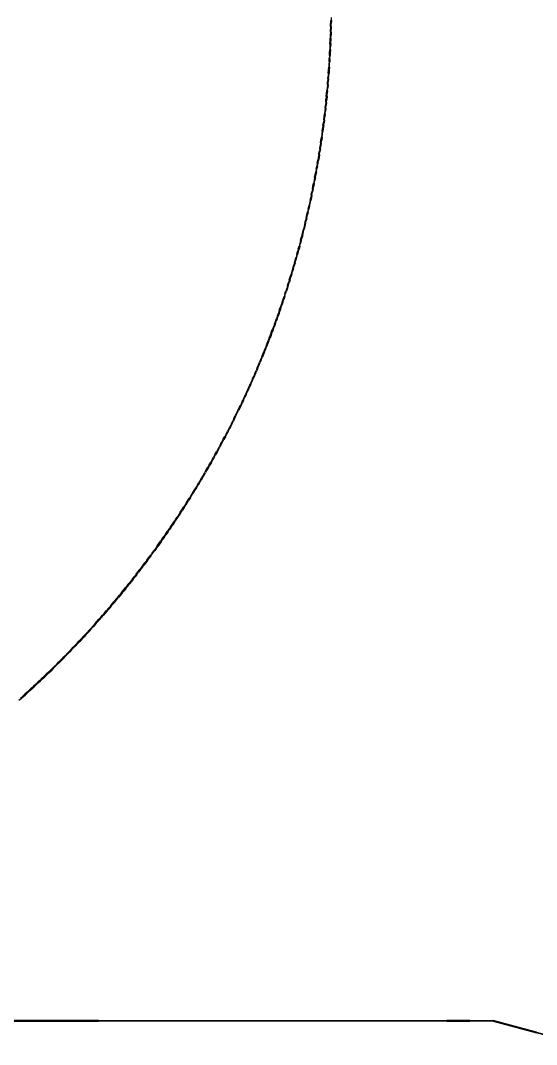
# Model space of a CAD drawing. Header units: metres. Extents: x 0.2 to 42.3, y 0.9 to 39.
# Drawn here: x 32.569 to 33.125, y 22.479 to 23.583 of the extents above; entities that cross this region are included whole.
import ezdxf

# ---------------------------------------------------------------- set-up
doc = ezdxf.new("R2010")
doc.units = ezdxf.units.M
doc.layers.add('BSA_MATERIAL_SECTION', color=7, linetype='Continuous')

msp = doc.modelspace()

# ---------------------------------------------------------------- linework, layer by layer
at = {"layer": 'BSA_MATERIAL_SECTION'}
for p, q in [((32.904, 23.5825), (32.904, 23.5857)), ((32.9031, 23.5762), (32.903, 23.5731)), ((32.9032, 23.5826), (32.9031, 23.5794)), ((32.9031, 23.5762), (32.9031, 23.5794)), ((32.9039, 23.5762), (32.9038, 23.5731)), ((32.904, 23.5825), (32.9039, 23.5794)), ((32.9039, 23.5762), (32.9039, 23.5794)), ((32.9026, 23.5605), (32.9027, 23.5636)), ((32.9028, 23.5668), (32.9027, 23.5636)), ((32.9029, 23.5699), (32.9028, 23.5668)), ((32.9029, 23.5699), (32.903, 23.5731)), ((32.9035, 23.5636), (32.9034, 23.5605)), ((32.9035, 23.5636), (32.9036, 23.5668)), ((32.9037, 23.5699), (32.9036, 23.5668)), ((32.9037, 23.5699), (32.9038, 23.5731)), ((32.9023, 23.5542), (32.9022, 23.551)), ((32.9025, 23.5573), (32.9023, 23.5542)), ((32.9025, 23.5573), (32.9026, 23.5605)), ((32.903, 23.551), (32.9031, 23.5541)), ((32.9033, 23.5573), (32.9031, 23.5541)), ((32.9033, 23.5573), (32.9034, 23.5605)), ((32.9015, 23.5384), (32.9017, 23.5416)), ((32.9019, 23.5447), (32.9017, 23.5416)), ((32.9019, 23.5447), (32.902, 23.5479)), ((32.902, 23.5479), (32.9022, 23.551)), ((32.9025, 23.5415), (32.9023, 23.5384)), ((32.9025, 23.5415), (32.9027, 23.5447)), ((32.9028, 23.5478), (32.9027, 23.5447)), ((32.903, 23.551), (32.9028, 23.5478)), ((32.9009, 23.529), (32.9011, 23.5321)), ((32.9013, 23.5353), (32.9011, 23.5321)), ((32.9015, 23.5384), (32.9013, 23.5353)), ((32.9019, 23.5321), (32.9017, 23.5289)), ((32.9019, 23.5321), (32.9021, 23.5352)), ((32.9021, 23.5352), (32.9023, 23.5384)), ((32.9002, 23.5195), (32.8999, 23.5164)), ((32.9002, 23.5195), (32.9004, 23.5227)), ((32.9007, 23.5258), (32.9004, 23.5227)), ((32.9007, 23.5258), (32.9009, 23.529)), ((32.901, 23.5195), (32.9007, 23.5163)), ((32.901, 23.5195), (32.9012, 23.5226)), ((32.9012, 23.5226), (32.9015, 23.5258)), ((32.9017, 23.5289), (32.9015, 23.5258)), ((32.8994, 23.5101), (32.8991, 23.507)), ((32.8997, 23.5133), (32.8994, 23.5101)), ((32.8997, 23.5133), (32.8999, 23.5164)), ((32.8999, 23.5069), (32.9002, 23.51)), ((32.9005, 23.5132), (32.9002, 23.51)), ((32.9005, 23.5132), (32.9007, 23.5163)), ((32.8979, 23.4944), (32.8982, 23.4976)), ((32.8985, 23.5007), (32.8982, 23.4976)), ((32.8985, 23.5007), (32.8988, 23.5038)), ((32.8987, 23.4943), (32.899, 23.4975)), ((32.8988, 23.5038), (32.8991, 23.507)), ((32.8993, 23.5006), (32.899, 23.4975)), ((32.8993, 23.5006), (32.8996, 23.5038)), ((32.8999, 23.5069), (32.8996, 23.5038)), ((32.8972, 23.4881), (32.8969, 23.485)), ((32.8972, 23.4881), (32.8976, 23.4913)), ((32.8979, 23.4944), (32.8976, 23.4913)), ((32.898, 23.4881), (32.8977, 23.4849)), ((32.898, 23.4881), (32.8984, 23.4912)), ((32.8987, 23.4943), (32.8984, 23.4912)), ((32.8957, 23.4756), (32.8954, 23.4725)), ((32.8957, 23.4756), (32.8961, 23.4787)), ((32.8961, 23.4787), (32.8965, 23.4819)), ((32.8965, 23.4755), (32.8961, 23.4724)), ((32.8969, 23.485), (32.8965, 23.4819)), ((32.8965, 23.4755), (32.8969, 23.4787)), ((32.8973, 23.4818), (32.8969, 23.4787)), ((32.8973, 23.4818), (32.8977, 23.4849)), ((32.8941, 23.4631), (32.8945, 23.4662)), ((32.8949, 23.4694), (32.8945, 23.4662)), ((32.8949, 23.4694), (32.8954, 23.4725)), ((32.8953, 23.4661), (32.8949, 23.463)), ((32.8957, 23.4693), (32.8953, 23.4661)), ((32.8957, 23.4693), (32.8961, 23.4724)), ((32.8923, 23.4506), (32.8928, 23.4537)), ((32.8928, 23.4537), (32.8932, 23.4569)), ((32.8931, 23.4505), (32.8936, 23.4536)), ((32.8937, 23.46), (32.8932, 23.4569)), ((32.894, 23.4567), (32.8936, 23.4536)), ((32.8941, 23.4631), (32.8937, 23.46)), ((32.894, 23.4567), (32.8945, 23.4599)), ((32.8945, 23.4599), (32.8949, 23.463)), ((32.8914, 23.4444), (32.8909, 23.4413)), ((32.8914, 23.4444), (32.8919, 23.4475)), ((32.8922, 23.4443), (32.8917, 23.4411)), ((32.8923, 23.4506), (32.8919, 23.4475)), ((32.8922, 23.4443), (32.8927, 23.4474)), ((32.8931, 23.4505), (32.8927, 23.4474)), ((32.8888, 23.4288), (32.8894, 23.4319)), ((32.8899, 23.435), (32.8894, 23.4319)), ((32.8896, 23.4287), (32.8901, 23.4318)), ((32.8904, 23.4382), (32.8899, 23.435)), ((32.8907, 23.4349), (32.8901, 23.4318)), ((32.8904, 23.4382), (32.8909, 23.4413)), ((32.8912, 23.438), (32.8907, 23.4349)), ((32.8912, 23.438), (32.8917, 23.4411)), ((32.8866, 23.4164), (32.8872, 23.4195)), ((32.8877, 23.4226), (32.8872, 23.4195)), ((32.8877, 23.4226), (32.8883, 23.4257)), ((32.888, 23.4194), (32.8885, 23.4225)), ((32.8888, 23.4288), (32.8883, 23.4257)), ((32.8891, 23.4256), (32.8885, 23.4225)), ((32.8891, 23.4256), (32.8896, 23.4287)), ((32.8854, 23.4102), (32.8848, 23.4071)), ((32.886, 23.4133), (32.8854, 23.4102)), ((32.8856, 23.4069), (32.8862, 23.41)), ((32.886, 23.4133), (32.8866, 23.4164)), ((32.8868, 23.4131), (32.8862, 23.41)), ((32.8868, 23.4131), (32.8874, 23.4163)), ((32.888, 23.4194), (32.8874, 23.4163)), ((32.8824, 23.3947), (32.883, 23.3978)), ((32.8836, 23.4009), (32.883, 23.3978)), ((32.8831, 23.3946), (32.8838, 23.3977)), ((32.8836, 23.4009), (32.8842, 23.404)), ((32.8844, 23.4008), (32.8838, 23.3977)), ((32.8842, 23.404), (32.8848, 23.4071)), ((32.8844, 23.4008), (32.885, 23.4039)), ((32.8856, 23.4069), (32.885, 23.4039)), ((32.881, 23.3886), (32.8804, 23.3855)), ((32.881, 23.3886), (32.8817, 23.3916)), ((32.8812, 23.3853), (32.8818, 23.3884)), ((32.8824, 23.3947), (32.8817, 23.3916)), ((32.8825, 23.3915), (32.8818, 23.3884)), ((32.8831, 23.3946), (32.8825, 23.3915)), ((32.8776, 23.3732), (32.8783, 23.3762)), ((32.879, 23.3793), (32.8783, 23.3762)), ((32.8791, 23.3761), (32.8784, 23.373)), ((32.879, 23.3793), (32.8797, 23.3824)), ((32.8791, 23.3761), (32.8798, 23.3791)), ((32.8804, 23.3855), (32.8797, 23.3824)), ((32.8805, 23.3822), (32.8798, 23.3791)), ((32.8805, 23.3822), (32.8812, 23.3853)), ((32.8754, 23.364), (32.8762, 23.367)), ((32.8769, 23.3701), (32.8762, 23.367)), ((32.8762, 23.3638), (32.877, 23.3668)), ((32.8769, 23.3701), (32.8776, 23.3732)), ((32.8777, 23.3699), (32.877, 23.3668)), ((32.8777, 23.3699), (32.8784, 23.373)), ((32.8724, 23.3517), (32.8732, 23.3548)), ((32.8732, 23.3548), (32.8739, 23.3578)), ((32.8732, 23.3515), (32.874, 23.3546)), ((32.8747, 23.3609), (32.8739, 23.3578)), ((32.874, 23.3546), (32.8747, 23.3576)), ((32.8754, 23.364), (32.8747, 23.3609)), ((32.8755, 23.3607), (32.8747, 23.3576)), ((32.8762, 23.3638), (32.8755, 23.3607)), ((32.87, 23.3426), (32.8692, 23.3395)), ((32.8708, 23.3456), (32.87, 23.3426)), ((32.87, 23.3393), (32.8708, 23.3423)), ((32.8708, 23.3456), (32.8716, 23.3487)), ((32.8716, 23.3454), (32.8708, 23.3423)), ((32.8724, 23.3517), (32.8716, 23.3487)), ((32.8716, 23.3454), (32.8724, 23.3485)), ((32.8732, 23.3515), (32.8724, 23.3485)), ((32.8667, 23.3304), (32.8676, 23.3334)), ((32.8683, 23.3332), (32.8675, 23.3302)), ((32.8684, 23.3365), (32.8676, 23.3334)), ((32.8683, 23.3332), (32.8692, 23.3362)), ((32.8684, 23.3365), (32.8692, 23.3395)), ((32.87, 23.3393), (32.8692, 23.3362)), ((32.8642, 23.3213), (32.8633, 23.3182)), ((32.8649, 23.3211), (32.864, 23.318)), ((32.8642, 23.3213), (32.865, 23.3243)), ((32.8649, 23.3211), (32.8658, 23.3241)), ((32.865, 23.3243), (32.8659, 23.3273)), ((32.8666, 23.3271), (32.8658, 23.3241)), ((32.8667, 23.3304), (32.8659, 23.3273)), ((32.8666, 23.3271), (32.8675, 23.3302)), ((32.8597, 23.3062), (32.8606, 23.3092)), ((32.8615, 23.3122), (32.8606, 23.3092)), ((32.8613, 23.3089), (32.8623, 23.312)), ((32.8624, 23.3152), (32.8615, 23.3122)), ((32.8632, 23.315), (32.8623, 23.312)), ((32.8624, 23.3152), (32.8633, 23.3182)), ((32.8632, 23.315), (32.864, 23.318)), ((32.8569, 23.2971), (32.8578, 23.3001)), ((32.8576, 23.2969), (32.8586, 23.2999)), ((32.8587, 23.3031), (32.8578, 23.3001)), ((32.8595, 23.3029), (32.8586, 23.2999)), ((32.8587, 23.3031), (32.8597, 23.3062)), ((32.8595, 23.3029), (32.8604, 23.3059)), ((32.8613, 23.3089), (32.8604, 23.3059)), ((32.854, 23.2881), (32.853, 23.2851)), ((32.8537, 23.2849), (32.8547, 23.2879)), ((32.854, 23.2881), (32.8549, 23.2911)), ((32.8547, 23.2879), (32.8557, 23.2909)), ((32.8559, 23.2941), (32.8549, 23.2911)), ((32.8567, 23.2939), (32.8557, 23.2909)), ((32.8569, 23.2971), (32.8559, 23.2941)), ((32.8576, 23.2969), (32.8567, 23.2939)), ((32.85, 23.2761), (32.849, 23.2732)), ((32.851, 23.2791), (32.85, 23.2761)), ((32.8517, 23.2789), (32.8507, 23.2759)), ((32.851, 23.2791), (32.852, 23.2821)), ((32.8517, 23.2789), (32.8527, 23.2819)), ((32.852, 23.2821), (32.853, 23.2851)), ((32.8537, 23.2849), (32.8527, 23.2819)), ((32.8458, 23.2642), (32.8469, 23.2672)), ((32.8476, 23.2669), (32.8466, 23.264)), ((32.8479, 23.2702), (32.8469, 23.2672)), ((32.8476, 23.2669), (32.8487, 23.2699)), ((32.8479, 23.2702), (32.849, 23.2732)), ((32.8497, 23.2729), (32.8487, 23.2699)), ((32.8497, 23.2729), (32.8507, 23.2759)), ((32.8426, 23.2553), (32.8415, 23.2524)), ((32.8434, 23.255), (32.8423, 23.2521)), ((32.8426, 23.2553), (32.8437, 23.2583)), ((32.8434, 23.255), (32.8445, 23.258)), ((32.8437, 23.2583), (32.8448, 23.2612)), ((32.8455, 23.261), (32.8445, 23.258)), ((32.8458, 23.2642), (32.8448, 23.2612)), ((32.8455, 23.261), (32.8466, 23.264)), ((32.8371, 23.2405), (32.8382, 23.2435)), ((32.839, 23.2432), (32.8379, 23.2403)), ((32.8393, 23.2464), (32.8382, 23.2435)), ((32.839, 23.2432), (32.8401, 23.2462)), ((32.8393, 23.2464), (32.8404, 23.2494)), ((32.8412, 23.2491), (32.8401, 23.2462)), ((32.8415, 23.2524), (32.8404, 23.2494)), ((32.8412, 23.2491), (32.8423, 23.2521)), ((32.8337, 23.2317), (32.8348, 23.2347)), ((32.8356, 23.2344), (32.8344, 23.2314)), ((32.8348, 23.2347), (32.836, 23.2376)), ((32.8367, 23.2373), (32.8356, 23.2344)), ((32.8371, 23.2405), (32.836, 23.2376)), ((32.8367, 23.2373), (32.8379, 23.2403)), ((32.829, 23.22), (32.8302, 23.2229)), ((32.8309, 23.2226), (32.8297, 23.2197)), ((32.8302, 23.2229), (32.8313, 23.2259)), ((32.8321, 23.2256), (32.8309, 23.2226)), ((32.8325, 23.2288), (32.8313, 23.2259)), ((32.8321, 23.2256), (32.8333, 23.2285)), ((32.8337, 23.2317), (32.8325, 23.2288)), ((32.8333, 23.2285), (32.8344, 23.2314)), ((32.8241, 23.2084), (32.8254, 23.2113)), ((32.8249, 23.2081), (32.8261, 23.211)), ((32.8254, 23.2113), (32.8266, 23.2142)), ((32.8261, 23.211), (32.8273, 23.2139)), ((32.8278, 23.2171), (32.8266, 23.2142)), ((32.8285, 23.2168), (32.8273, 23.2139)), ((32.829, 23.22), (32.8278, 23.2171)), ((32.8285, 23.2168), (32.8297, 23.2197)), ((32.8191, 23.1968), (32.8204, 23.1997)), ((32.8211, 23.1994), (32.8199, 23.1965)), ((32.8217, 23.2026), (32.8204, 23.1997)), ((32.8224, 23.2022), (32.8211, 23.1994)), ((32.8217, 23.2026), (32.8229, 23.2055)), ((32.8224, 23.2022), (32.8236, 23.2051)), ((32.8241, 23.2084), (32.8229, 23.2055)), ((32.8249, 23.2081), (32.8236, 23.2051)), ((32.814, 23.1853), (32.8153, 23.1881)), ((32.8147, 23.1849), (32.816, 23.1878)), ((32.8153, 23.1881), (32.8166, 23.191)), ((32.8173, 23.1907), (32.816, 23.1878)), ((32.8179, 23.1939), (32.8166, 23.191)), ((32.8173, 23.1907), (32.8186, 23.1936)), ((32.8191, 23.1968), (32.8179, 23.1939)), ((32.8186, 23.1936), (32.8199, 23.1965)), ((32.8101, 23.1767), (32.8087, 23.1738)), ((32.8101, 23.1767), (32.8114, 23.1795)), ((32.8121, 23.1792), (32.8108, 23.1763)), ((32.8127, 23.1824), (32.8114, 23.1795)), ((32.8121, 23.1792), (32.8134, 23.1821)), ((32.814, 23.1853), (32.8127, 23.1824)), ((32.8147, 23.1849), (32.8134, 23.1821)), ((32.8047, 23.1653), (32.806, 23.1681)), ((32.8067, 23.1678), (32.8054, 23.1649)), ((32.8074, 23.1709), (32.806, 23.1681)), ((32.8067, 23.1678), (32.8081, 23.1706)), ((32.8074, 23.1709), (32.8087, 23.1738)), ((32.8094, 23.1735), (32.8081, 23.1706)), ((32.8094, 23.1735), (32.8108, 23.1763)), ((32.7991, 23.1539), (32.8005, 23.1567)), ((32.8012, 23.1564), (32.7998, 23.1536)), ((32.8019, 23.1596), (32.8005, 23.1567)), ((32.8012, 23.1564), (32.8026, 23.1592)), ((32.8033, 23.1624), (32.8019, 23.1596)), ((32.8026, 23.1592), (32.804, 23.1621)), ((32.8033, 23.1624), (32.8047, 23.1653)), ((32.8054, 23.1649), (32.804, 23.1621)), ((32.7934, 23.1426), (32.7949, 23.1455)), ((32.7956, 23.1451), (32.7942, 23.1423)), ((32.7963, 23.1483), (32.7949, 23.1455)), ((32.7956, 23.1451), (32.797, 23.1479)), ((32.7963, 23.1483), (32.7977, 23.1511)), ((32.797, 23.1479), (32.7984, 23.1507)), ((32.7991, 23.1539), (32.7977, 23.1511)), ((32.7998, 23.1536), (32.7984, 23.1507)), ((32.7876, 23.1315), (32.7891, 23.1342)), ((32.7898, 23.1339), (32.7883, 23.1311)), ((32.7906, 23.137), (32.7891, 23.1342)), ((32.7898, 23.1339), (32.7913, 23.1367)), ((32.7906, 23.137), (32.792, 23.1398)), ((32.7927, 23.1395), (32.7913, 23.1367)), ((32.7934, 23.1426), (32.792, 23.1398)), ((32.7927, 23.1395), (32.7942, 23.1423)), ((32.7817, 23.1203), (32.7832, 23.1231)), ((32.7824, 23.1199), (32.7839, 23.1227)), ((32.7847, 23.1259), (32.7832, 23.1231)), ((32.7854, 23.1255), (32.7839, 23.1227)), ((32.7847, 23.1259), (32.7861, 23.1287)), ((32.7869, 23.1283), (32.7854, 23.1255)), ((32.7876, 23.1315), (32.7861, 23.1287)), ((32.7869, 23.1283), (32.7883, 23.1311)), ((32.7756, 23.1093), (32.7771, 23.112)), ((32.7778, 23.1117), (32.7763, 23.1089)), ((32.7786, 23.1148), (32.7771, 23.112)), ((32.7778, 23.1117), (32.7793, 23.1144)), ((32.7786, 23.1148), (32.7801, 23.1176)), ((32.7809, 23.1172), (32.7793, 23.1144)), ((32.7817, 23.1203), (32.7801, 23.1176)), ((32.7809, 23.1172), (32.7824, 23.1199)), ((32.7693, 23.0983), (32.7709, 23.1011)), ((32.7716, 23.1007), (32.77, 23.0979)), ((32.7725, 23.1038), (32.7709, 23.1011)), ((32.7716, 23.1007), (32.7732, 23.1034)), ((32.7725, 23.1038), (32.774, 23.1065)), ((32.7747, 23.1061), (32.7732, 23.1034)), ((32.7756, 23.1093), (32.774, 23.1065)), ((32.7747, 23.1061), (32.7763, 23.1089)), ((32.7629, 23.0874), (32.7646, 23.0902)), ((32.7652, 23.0897), (32.7636, 23.087)), ((32.7662, 23.0929), (32.7646, 23.0902)), ((32.7652, 23.0897), (32.7668, 23.0925)), ((32.7662, 23.0929), (32.7677, 23.0956)), ((32.7668, 23.0925), (32.7684, 23.0952)), ((32.7693, 23.0983), (32.7677, 23.0956)), ((32.77, 23.0979), (32.7684, 23.0952)), ((32.7564, 23.0766), (32.7581, 23.0793)), ((32.7588, 23.0789), (32.7571, 23.0762)), ((32.7597, 23.082), (32.7581, 23.0793)), ((32.7588, 23.0789), (32.7604, 23.0816)), ((32.7597, 23.082), (32.7613, 23.0847)), ((32.762, 23.0843), (32.7604, 23.0816)), ((32.7629, 23.0874), (32.7613, 23.0847)), ((32.762, 23.0843), (32.7636, 23.087)), ((32.7498, 23.0659), (32.7515, 23.0686)), ((32.7521, 23.0682), (32.7505, 23.0655)), ((32.7531, 23.0713), (32.7515, 23.0686)), ((32.7521, 23.0682), (32.7538, 23.0708)), ((32.7548, 23.0739), (32.7531, 23.0713)), ((32.7538, 23.0708), (32.7555, 23.0735)), ((32.7548, 23.0739), (32.7564, 23.0766)), ((32.7571, 23.0762), (32.7555, 23.0735)), ((32.7413, 23.0526), (32.743, 23.0553)), ((32.743, 23.0553), (32.7447, 23.0579)), ((32.7454, 23.0575), (32.7437, 23.0548)), ((32.7464, 23.0606), (32.7447, 23.0579)), ((32.7454, 23.0575), (32.7471, 23.0601)), ((32.7481, 23.0632), (32.7464, 23.0606)), ((32.7488, 23.0628), (32.7471, 23.0601)), ((32.7481, 23.0632), (32.7498, 23.0659)), ((32.7488, 23.0628), (32.7505, 23.0655)), ((32.7361, 23.0447), (32.7343, 23.0421)), ((32.735, 23.0417), (32.7367, 23.0443)), ((32.7361, 23.0447), (32.7378, 23.0474)), ((32.7367, 23.0443), (32.7385, 23.0469)), ((32.7396, 23.05), (32.7378, 23.0474)), ((32.7402, 23.0495), (32.7385, 23.0469)), ((32.7413, 23.0526), (32.7396, 23.05)), ((32.7419, 23.0522), (32.7402, 23.0495)), ((32.7419, 23.0522), (32.7437, 23.0548)), ((32.729, 23.0343), (32.7272, 23.0317)), ((32.7279, 23.0312), (32.7297, 23.0338)), ((32.7308, 23.0369), (32.729, 23.0343)), ((32.7315, 23.0364), (32.7297, 23.0338)), ((32.7308, 23.0369), (32.7326, 23.0395)), ((32.7315, 23.0364), (32.7332, 23.039)), ((32.7326, 23.0395), (32.7343, 23.0421)), ((32.735, 23.0417), (32.7332, 23.039)), ((32.7218, 23.0239), (32.72, 23.0213)), ((32.7207, 23.0208), (32.7225, 23.0234)), ((32.7218, 23.0239), (32.7237, 23.0265)), ((32.7243, 23.026), (32.7225, 23.0234)), ((32.7255, 23.0291), (32.7237, 23.0265)), ((32.7243, 23.026), (32.7261, 23.0286)), ((32.7255, 23.0291), (32.7272, 23.0317)), ((32.7279, 23.0312), (32.7261, 23.0286)), ((32.7108, 23.0085), (32.7127, 23.0111)), ((32.7145, 23.0136), (32.7127, 23.0111)), ((32.7152, 23.0131), (32.7133, 23.0106)), ((32.7164, 23.0162), (32.7145, 23.0136)), ((32.7152, 23.0131), (32.717, 23.0157)), ((32.7164, 23.0162), (32.7182, 23.0187)), ((32.7189, 23.0183), (32.717, 23.0157)), ((32.7182, 23.0187), (32.72, 23.0213)), ((32.7207, 23.0208), (32.7189, 23.0183)), ((32.7052, 23.0009), (32.7033, 22.9984)), ((32.7059, 23.0004), (32.704, 22.9979)), ((32.7052, 23.0009), (32.7071, 23.0034)), ((32.7059, 23.0004), (32.7077, 23.0029)), ((32.7071, 23.0034), (32.709, 23.006)), ((32.7096, 23.0055), (32.7077, 23.0029)), ((32.7108, 23.0085), (32.709, 23.006)), ((32.7096, 23.0055), (32.7115, 23.008)), ((32.7115, 23.008), (32.7133, 23.0106)), ((32.6957, 22.9883), (32.6976, 22.9908)), ((32.6982, 22.9903), (32.6963, 22.9878)), ((32.6995, 22.9933), (32.6976, 22.9908)), ((32.6982, 22.9903), (32.7002, 22.9928)), ((32.7014, 22.9958), (32.6995, 22.9933)), ((32.7002, 22.9928), (32.7021, 22.9954)), ((32.7014, 22.9958), (32.7033, 22.9984)), ((32.704, 22.9979), (32.7021, 22.9954)), ((32.6879, 22.9784), (32.686, 22.9759)), ((32.6899, 22.9808), (32.6879, 22.9784)), ((32.6905, 22.9803), (32.6886, 22.9779)), ((32.6899, 22.9808), (32.6918, 22.9833)), ((32.6905, 22.9803), (32.6925, 22.9828)), ((32.6938, 22.9858), (32.6918, 22.9833)), ((32.6944, 22.9853), (32.6925, 22.9828)), ((32.6938, 22.9858), (32.6957, 22.9883)), ((32.6944, 22.9853), (32.6963, 22.9878)), ((32.6781, 22.9661), (32.68, 22.9685)), ((32.6787, 22.9656), (32.6807, 22.968)), ((32.68, 22.9685), (32.682, 22.971)), ((32.6827, 22.9705), (32.6807, 22.968)), ((32.684, 22.9734), (32.682, 22.971)), ((32.6827, 22.9705), (32.6846, 22.9729)), ((32.684, 22.9734), (32.686, 22.9759)), ((32.6846, 22.9729), (32.6866, 22.9754)), ((32.6886, 22.9779), (32.6866, 22.9754)), ((32.668, 22.9539), (32.67, 22.9563)), ((32.672, 22.9588), (32.67, 22.9563)), ((32.6706, 22.9558), (32.6727, 22.9583)), ((32.6741, 22.9612), (32.672, 22.9588)), ((32.6727, 22.9583), (32.6747, 22.9607)), ((32.6741, 22.9612), (32.6761, 22.9636)), ((32.6767, 22.9631), (32.6747, 22.9607)), ((32.6781, 22.9661), (32.6761, 22.9636)), ((32.6787, 22.9656), (32.6767, 22.9631)), ((32.6598, 22.9443), (32.6619, 22.9467)), ((32.6625, 22.9462), (32.6604, 22.9438)), ((32.6639, 22.9491), (32.6619, 22.9467)), ((32.6625, 22.9462), (32.6645, 22.9486)), ((32.666, 22.9515), (32.6639, 22.9491)), ((32.6666, 22.951), (32.6645, 22.9486)), ((32.666, 22.9515), (32.668, 22.9539)), ((32.6666, 22.951), (32.6686, 22.9534)), ((32.6706, 22.9558), (32.6686, 22.9534)), ((32.6494, 22.9325), (32.6515, 22.9348)), ((32.65, 22.932), (32.6521, 22.9343)), ((32.6515, 22.9348), (32.6536, 22.9372)), ((32.6542, 22.9367), (32.6521, 22.9343)), ((32.6557, 22.9396), (32.6536, 22.9372)), ((32.6542, 22.9367), (32.6563, 22.939)), ((32.6557, 22.9396), (32.6577, 22.9419)), ((32.6563, 22.939), (32.6583, 22.9414)), ((32.6598, 22.9443), (32.6577, 22.9419)), ((32.6604, 22.9438), (32.6583, 22.9414)), ((32.6388, 22.9208), (32.6409, 22.9231)), ((32.6431, 22.9254), (32.6409, 22.9231)), ((32.6415, 22.9226), (32.6437, 22.9249)), ((32.6431, 22.9254), (32.6452, 22.9278)), ((32.6437, 22.9249), (32.6458, 22.9273)), ((32.6473, 22.9301), (32.6452, 22.9278)), ((32.6479, 22.9296), (32.6458, 22.9273)), ((32.6494, 22.9325), (32.6473, 22.9301)), ((32.65, 22.932), (32.6479, 22.9296)), ((32.6302, 22.9116), (32.6324, 22.9139)), ((32.6308, 22.911), (32.6329, 22.9133)), ((32.6345, 22.9162), (32.6324, 22.9139)), ((32.6351, 22.9156), (32.6329, 22.9133)), ((32.6367, 22.9185), (32.6345, 22.9162)), ((32.6351, 22.9156), (32.6372, 22.9179)), ((32.6367, 22.9185), (32.6388, 22.9208)), ((32.6394, 22.9203), (32.6372, 22.9179)), ((32.6415, 22.9226), (32.6394, 22.9203)), ((32.6193, 22.9002), (32.6215, 22.9025)), ((32.622, 22.9019), (32.6198, 22.8996)), ((32.6237, 22.9047), (32.6215, 22.9025)), ((32.6242, 22.9042), (32.622, 22.9019)), ((32.6237, 22.9047), (32.6258, 22.907)), ((32.6242, 22.9042), (32.6264, 22.9064)), ((32.6258, 22.907), (32.628, 22.9093)), ((32.6286, 22.9087), (32.6264, 22.9064)), ((32.6302, 22.9116), (32.628, 22.9093)), ((32.6286, 22.9087), (32.6308, 22.911)), ((32.6082, 22.889), (32.6104, 22.8912)), ((32.611, 22.8907), (32.6087, 22.8884)), ((32.6126, 22.8934), (32.6104, 22.8912)), ((32.611, 22.8907), (32.6132, 22.8929)), ((32.6126, 22.8934), (32.6149, 22.8957)), ((32.6154, 22.8951), (32.6132, 22.8929)), ((32.6171, 22.8979), (32.6149, 22.8957)), ((32.6154, 22.8951), (32.6176, 22.8974)), ((32.6193, 22.9002), (32.6171, 22.8979)), ((32.6176, 22.8974), (32.6198, 22.8996)), ((32.5992, 22.8802), (32.5969, 22.878)), ((32.5975, 22.8774), (32.5997, 22.8796)), ((32.5992, 22.8802), (32.6014, 22.8824)), ((32.5997, 22.8796), (32.602, 22.8818)), ((32.6037, 22.8846), (32.6014, 22.8824)), ((32.6042, 22.884), (32.602, 22.8818)), ((32.6059, 22.8868), (32.6037, 22.8846)), ((32.6042, 22.884), (32.6065, 22.8862)), ((32.6059, 22.8868), (32.6082, 22.889)), ((32.6087, 22.8884), (32.6065, 22.8862)), ((32.5855, 22.8671), (32.5878, 22.8693)), ((32.5883, 22.8687), (32.586, 22.8665)), ((32.5901, 22.8714), (32.5878, 22.8693)), ((32.5883, 22.8687), (32.5906, 22.8708)), ((32.5923, 22.8736), (32.5901, 22.8714)), ((32.5929, 22.873), (32.5906, 22.8708)), ((32.5923, 22.8736), (32.5946, 22.8758)), ((32.5929, 22.873), (32.5952, 22.8752)), ((32.5946, 22.8758), (32.5969, 22.878)), ((32.5975, 22.8774), (32.5952, 22.8752)), ((32.5762, 22.8586), (32.5738, 22.8564)), ((32.5767, 22.858), (32.5744, 22.8559)), ((32.5785, 22.8607), (32.5762, 22.8586)), ((32.579, 22.8601), (32.5767, 22.858)), ((32.5785, 22.8607), (32.5808, 22.8628)), ((32.579, 22.8601), (32.5814, 22.8622)), ((32.5808, 22.8628), (32.5831, 22.865)), ((32.5814, 22.8622), (32.5837, 22.8644)), ((32.5855, 22.8671), (32.5831, 22.865)), ((32.586, 22.8665), (32.5837, 22.8644)), ((32.5697, 22.8516), (32.5673, 22.8495)), ((32.5691, 22.8522), (32.5715, 22.8543)), ((32.5697, 22.8516), (32.572, 22.8537)), ((32.5715, 22.8543), (32.5738, 22.8564)), ((32.572, 22.8537), (32.5744, 22.8559)), ((32.6533, 22.5047), (32.2783, 22.5047)), ((32.2783, 22.5039), (32.6533, 22.5039)), ((32.6533, 22.5047), (33.0283, 22.5047)), ((33.0283, 22.5039), (32.6533, 22.5039)), ((33.0283, 22.5043), (33.0283, 22.5047)), ((33.0283, 22.5043), (33.0283, 22.5047)), ((33.0533, 22.5047), (33.0283, 22.5047)), ((33.0283, 22.5043), (33.0283, 22.5039)), ((33.0283, 22.5043), (33.0283, 22.5039)), ((33.0283, 22.5039), (33.0533, 22.5039)), ((33.0533, 22.5047), (33.0783, 22.5047)), ((33.0783, 22.5039), (33.0533, 22.5039)), ((33.125, 22.4922), (33.0783, 22.5047)), ((33.0783, 22.5039), (33.125, 22.4914)), ((33.125, 22.4922), (33.1716, 22.4797)), ((33.1716, 22.4789), (33.125, 22.4914))]:
    msp.add_line(p, q, dxfattribs=at)

doc.saveas('drawing.dxf')
